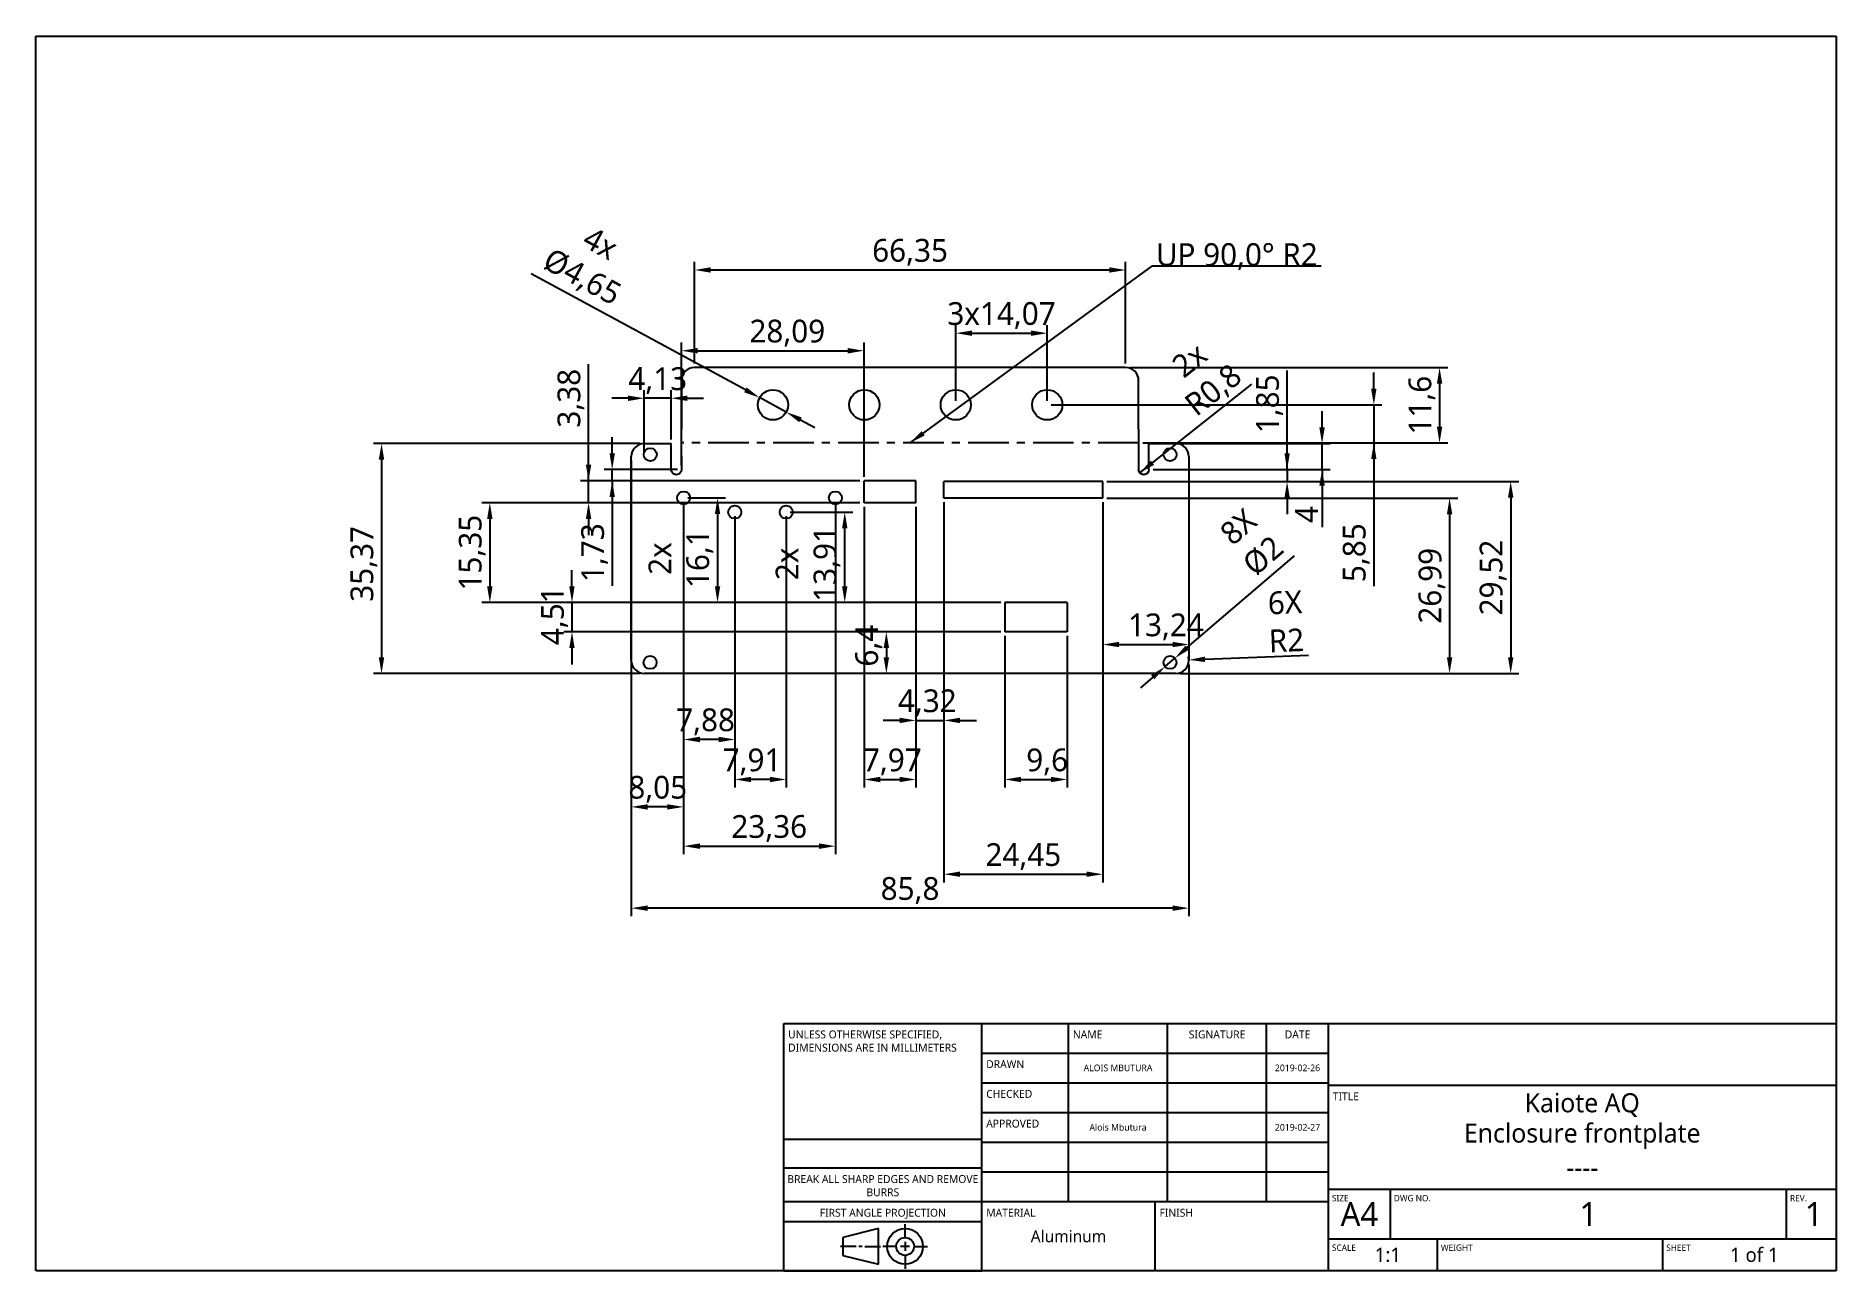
# Model space of a CAD drawing. Extents: x 20 to 297, y 10 to 200.
import ezdxf

# ---------------------------------------------------------------- set-up
doc = ezdxf.new("R2010")
doc.units = 0
doc.header["$LTSCALE"] = 12.7
doc.linetypes.add('CENTER', pattern=[0.787402, 0.492126, -0.098425, 0.098425, -0.098425])
doc.layers.get('DEFPOINTS').update_dxf_attribs({"linetype": 'CONTINUOUS'})
for name, color, linetype in [('ANNOTATION_LINES', 7, 'CONTINUOUS'), ('ANNOTATION_TEXT', 7, 'CONTINUOUS'), ('BORDER_FRAME', 7, 'CONTINUOUS'), ('SHEETMETAL_BEND_LINES_UP', 7, 'CENTER'), ('TITLE_BLOCK', 7, 'CONTINUOUS'), ('VISIBLE', 7, 'CONTINUOUS')]:
    doc.layers.add(name, color=color, linetype=linetype)
doc.styles.add('ONSHAPE-STANDARD', font='NotoSans-Regular.ttf')
doc.styles.add('ONSHAPE-STANDARD-DIMENSION', font='')
doc.styles.add('ONSHAPE-STANDARD-FIELDS', font='')
doc.styles.get('ONSHAPE-STANDARD-DIMENSION').set_extended_font_data('Noto Sans')
doc.styles.get('ONSHAPE-STANDARD-FIELDS').set_extended_font_data('Noto Sans')
doc.dimstyles.new('ONSHAPE-ISO-25$0', dxfattribs={"dimtxt": 3.5, "dimasz": 2.5, "dimexe": 1.25, "dimexo": 0.625, "dimtad": 1, "dimtxsty": 'ONSHAPE-STANDARD-DIMENSION', "dimcen": 2.5, "dimclrd": 7, "dimclre": 7, "dimclrt": 7, "dimadec": 1, "dimazin": 3, "dimtfac": 1, "dimtmove": 0, "dimatfit": 3})
doc.dimstyles.new('ONSHAPE-ISO-25$3', dxfattribs={"dimtxt": 3.5, "dimasz": 2.5, "dimexe": 1.25, "dimexo": 0.625, "dimtad": 1, "dimtxsty": 'ONSHAPE-STANDARD-DIMENSION', "dimcen": 0, "dimclrd": 7, "dimclre": 7, "dimclrt": 7, "dimadec": 1, "dimazin": 3, "dimtfac": 1, "dimtmove": 0, "dimatfit": 3})
doc.dimstyles.new('ONSHAPE-ISO-25$4', dxfattribs={"dimtxt": 3.5, "dimasz": 2.5, "dimexe": 1.25, "dimexo": 0.625, "dimtad": 1, "dimtxsty": 'ONSHAPE-STANDARD-DIMENSION', "dimcen": 0, "dimclrd": 7, "dimclre": 7, "dimclrt": 7, "dimadec": 1, "dimazin": 3, "dimtfac": 1, "dimtmove": 0, "dimatfit": 3})
doc.dimstyles.new('ONSHAPE-ISO-25$7', dxfattribs={"dimtxt": 3.5, "dimasz": 2.5, "dimexe": 1.25, "dimexo": 0.625, "dimtad": 1, "dimtxsty": 'ONSHAPE-STANDARD-DIMENSION', "dimcen": 2.5, "dimclrd": 7, "dimclre": 7, "dimclrt": 7, "dimadec": 1, "dimazin": 3, "dimtfac": 1, "dimtmove": 0, "dimatfit": 3})

# ---------------------------------------------------------------- blocks, each defined once
blk = doc.blocks.new('*D1')
at = {"layer": 'ANNOTATION_TEXT', "color": 7}
for p, q in [((169.09, 107.7), (169.09, 84.37)), ((178.68, 107.7), (178.68, 84.37)), ((171.59, 85.62), (176.18, 85.62))]:
    blk.add_line(p, q, dxfattribs=at)
for points in [[(171.59, 86.03), (171.59, 85.2), (169.09, 85.62)], [(176.18, 85.2), (176.18, 86.03), (178.68, 85.62)]]:
    blk.add_solid(points, dxfattribs=at)
at = {"layer": 'DEFPOINTS', "color": 0}
for p in [(169.09, 108.33), (178.68, 108.33), (178.68, 85.62)]:
    blk.add_point(p, dxfattribs=at)
at = {"layer": 'ANNOTATION_TEXT', "color": 7, "insert": (175.61, 88.32), "char_height": 3.5, "attachment_point": 5, "style": 'ONSHAPE-STANDARD-DIMENSION'}
blk.add_mtext('9,6', dxfattribs=at)
blk = doc.blocks.new('*D2')
at = {"layer": 'ANNOTATION_TEXT', "color": 7}
for p, q in [((159.71, 128.29), (159.71, 69.79)), ((184.17, 128.29), (184.17, 69.79)), ((162.21, 71.04), (181.67, 71.04))]:
    blk.add_line(p, q, dxfattribs=at)
for points in [[(162.21, 71.46), (162.21, 70.63), (159.71, 71.04)], [(181.67, 70.63), (181.67, 71.46), (184.17, 71.04)]]:
    blk.add_solid(points, dxfattribs=at)
at = {"layer": 'DEFPOINTS', "color": 0}
for p in [(159.71, 128.91), (184.17, 128.91), (184.17, 71.04)]:
    blk.add_point(p, dxfattribs=at)
at = {"layer": 'ANNOTATION_TEXT', "color": 7, "insert": (171.94, 73.75), "char_height": 3.5, "attachment_point": 5, "style": 'ONSHAPE-STANDARD-DIMENSION'}
blk.add_mtext('24,45', dxfattribs=at)
blk = doc.blocks.new('*D3')
at = {"layer": 'ANNOTATION_TEXT', "color": 7}
for p, q in [((147.42, 127.56), (147.42, 84.37)), ((155.39, 127.56), (155.39, 84.37)), ((149.92, 85.62), (152.89, 85.62))]:
    blk.add_line(p, q, dxfattribs=at)
for points in [[(149.92, 86.03), (149.92, 85.2), (147.42, 85.62)], [(152.89, 85.2), (152.89, 86.03), (155.39, 85.62)]]:
    blk.add_solid(points, dxfattribs=at)
at = {"layer": 'DEFPOINTS', "color": 0}
for p in [(147.42, 128.19), (155.39, 128.19), (155.39, 85.62)]:
    blk.add_point(p, dxfattribs=at)
at = {"layer": 'ANNOTATION_TEXT', "color": 7, "insert": (151.78, 88.32), "char_height": 3.5, "attachment_point": 5, "style": 'ONSHAPE-STANDARD-DIMENSION'}
blk.add_mtext('7,97', dxfattribs=at)
blk = doc.blocks.new('*D4')
at = {"layer": 'ANNOTATION_TEXT', "color": 7}
for p, q in [((111.61, 103.3), (111.61, 64.57)), ((197.41, 103.3), (197.41, 64.57)), ((194.91, 65.82), (114.11, 65.82))]:
    blk.add_line(p, q, dxfattribs=at)
for points in [[(114.11, 66.24), (114.11, 65.4), (111.61, 65.82)], [(194.91, 65.4), (194.91, 66.24), (197.41, 65.82)]]:
    blk.add_solid(points, dxfattribs=at)
at = {"layer": 'DEFPOINTS', "color": 0}
for p in [(111.61, 103.93), (197.41, 103.93), (111.61, 65.82)]:
    blk.add_point(p, dxfattribs=at)
at = {"layer": 'ANNOTATION_TEXT', "color": 7, "insert": (154.51, 68.53), "char_height": 3.5, "attachment_point": 5, "style": 'ONSHAPE-STANDARD-DIMENSION'}
blk.add_mtext('85,8', dxfattribs=at)
blk = doc.blocks.new('*D5')
at = {"layer": 'ANNOTATION_TEXT', "color": 7}
for p, q in [((197.17, 105.91), (213.69, 120.05)), ((193.75, 102.98), (195.27, 104.28)), ((191.85, 101.35), (189.95, 99.73))]:
    blk.add_line(p, q, dxfattribs=at)
for points in [[(196.9, 106.22), (197.44, 105.59), (195.27, 104.28)], [(192.12, 101.04), (191.58, 101.67), (193.75, 102.98)]]:
    blk.add_solid(points, dxfattribs=at)
at = {"layer": 'DEFPOINTS', "color": 0}
for p in [(193.75, 102.98), (195.27, 104.28)]:
    blk.add_point(p, dxfattribs=at)
at = {"layer": 'ANNOTATION_TEXT', "color": 7, "insert": (206.95, 122.23), "char_height": 3.5, "attachment_point": 5, "rotation": 40.5843, "style": 'ONSHAPE-STANDARD-DIMENSION'}
blk.add_mtext('8X\\P%%c2', dxfattribs=at)
blk = doc.blocks.new('*D6')
at = {"layer": 'ANNOTATION_TEXT', "color": 7}
blk.add_line((199.91, 104.11), (215.84, 104.75), dxfattribs=at)
blk.add_arc((195.41, 103.93), 2, 0, 17.3489, dxfattribs=at)
blk.add_solid([(199.89, 104.53), (199.92, 103.69), (197.41, 104.01)], dxfattribs=at)
at = {"layer": 'DEFPOINTS', "color": 0}
for p in [(195.41, 103.93), (197.41, 104.01)]:
    blk.add_point(p, dxfattribs=at)
at = {"layer": 'ANNOTATION_TEXT', "color": 7, "insert": (212.32, 109.94), "char_height": 3.5, "attachment_point": 5, "rotation": 2.3058, "style": 'ONSHAPE-STANDARD-DIMENSION'}
blk.add_mtext('6X\\PR2', dxfattribs=at)
blk = doc.blocks.new('*D7')
at = {"layer": 'ANNOTATION_TEXT', "color": 7}
for p, q in [((105.03, 131.57), (105.03, 149.5)), ((105.03, 134.07), (105.03, 136.57)), ((146.8, 131.57), (103.78, 131.57)), ((105.03, 128.19), (105.03, 131.57)), ((146.8, 128.19), (103.78, 128.19)), ((105.03, 125.69), (105.03, 123.19))]:
    blk.add_line(p, q, dxfattribs=at)
for points in [[(104.62, 134.07), (105.45, 134.07), (105.03, 131.57)], [(105.45, 125.69), (104.62, 125.69), (105.03, 128.19)]]:
    blk.add_solid(points, dxfattribs=at)
at = {"layer": 'DEFPOINTS', "color": 0}
for p in [(105.03, 131.57), (147.42, 131.57), (147.42, 128.19)]:
    blk.add_point(p, dxfattribs=at)
at = {"layer": 'ANNOTATION_TEXT', "color": 7, "insert": (102.32, 144.27), "char_height": 3.5, "attachment_point": 5, "rotation": 90, "style": 'ONSHAPE-STANDARD-DIMENSION'}
blk.add_mtext('3,38', dxfattribs=at)
blk = doc.blocks.new('*D8')
at = {"layer": 'ANNOTATION_TEXT', "color": 7}
for p, q in [((112.99, 137.3), (71.92, 137.3)), ((73.17, 134.8), (73.17, 104.43)), ((112.99, 101.93), (71.92, 101.93))]:
    blk.add_line(p, q, dxfattribs=at)
for points in [[(73.59, 134.8), (72.75, 134.8), (73.17, 137.3)], [(72.75, 104.43), (73.59, 104.43), (73.17, 101.93)]]:
    blk.add_solid(points, dxfattribs=at)
at = {"layer": 'DEFPOINTS', "color": 0}
for p in [(113.61, 137.3), (73.17, 101.93), (113.61, 101.93)]:
    blk.add_point(p, dxfattribs=at)
at = {"layer": 'ANNOTATION_TEXT', "color": 7, "insert": (70.46, 118.78), "char_height": 3.5, "attachment_point": 5, "rotation": 90, "style": 'ONSHAPE-STANDARD-DIMENSION'}
blk.add_mtext('35,37', dxfattribs=at)
blk = doc.blocks.new('*D9')
at = {"layer": 'ANNOTATION_TEXT', "color": 7}
for p, q in [((121.34, 149.63), (121.34, 165.25)), ((185.18, 164), (123.84, 164)), ((187.68, 149.63), (187.68, 165.25))]:
    blk.add_line(p, q, dxfattribs=at)
for points in [[(123.84, 164.42), (123.84, 163.59), (121.34, 164)], [(185.18, 163.59), (185.18, 164.42), (187.68, 164)]]:
    blk.add_solid(points, dxfattribs=at)
at = {"layer": 'DEFPOINTS', "color": 0}
for p in [(121.34, 164), (121.34, 149), (187.68, 149)]:
    blk.add_point(p, dxfattribs=at)
at = {"layer": 'ANNOTATION_TEXT', "color": 7, "insert": (154.51, 166.71), "char_height": 3.5, "attachment_point": 5, "style": 'ONSHAPE-STANDARD-DIMENSION'}
blk.add_mtext('66,35', dxfattribs=at)
blk = doc.blocks.new('*D10')
at = {"layer": 'ANNOTATION_TEXT', "color": 7}
for p, q in [((129.16, 145.55), (96.2, 163.41)), ((135.45, 142.14), (131.36, 144.36)), ((137.65, 140.95), (139.85, 139.76))]:
    blk.add_line(p, q, dxfattribs=at)
for points in [[(128.97, 145.18), (129.36, 145.92), (131.36, 144.36)], [(137.85, 141.32), (137.45, 140.59), (135.45, 142.14)]]:
    blk.add_solid(points, dxfattribs=at)
at = {"layer": 'DEFPOINTS', "color": 0}
for p in [(131.36, 144.36), (135.45, 142.14)]:
    blk.add_point(p, dxfattribs=at)
at = {"layer": 'ANNOTATION_TEXT', "color": 7, "insert": (105.34, 165.3), "char_height": 3.5, "attachment_point": 5, "rotation": 331.5415, "style": 'ONSHAPE-STANDARD-DIMENSION'}
blk.add_mtext('4x\\P%%c4,65', dxfattribs=at)
blk = doc.blocks.new('*D11')
at = {"layer": 'ANNOTATION_TEXT', "color": 7}
for p, q in [((188.31, 149), (237.24, 149)), ((235.99, 146.5), (235.99, 139.9)), ((190.31, 137.4), (237.24, 137.4))]:
    blk.add_line(p, q, dxfattribs=at)
for points in [[(236.41, 146.5), (235.58, 146.5), (235.99, 149)], [(235.58, 139.9), (236.41, 139.9), (235.99, 137.4)]]:
    blk.add_solid(points, dxfattribs=at)
at = {"layer": 'DEFPOINTS', "color": 0}
for p in [(187.68, 149), (189.68, 137.4), (235.99, 137.4)]:
    blk.add_point(p, dxfattribs=at)
at = {"layer": 'ANNOTATION_TEXT', "color": 7, "insert": (233.28, 143.2), "char_height": 3.5, "attachment_point": 5, "rotation": 90, "style": 'ONSHAPE-STANDARD-DIMENSION'}
blk.add_mtext('11,6', dxfattribs=at)
blk = doc.blocks.new('*D12')
at = {"layer": 'ANNOTATION_TEXT', "color": 7}
for p, q in [((102.48, 115.34), (102.48, 117.84)), ((168.46, 112.84), (101.23, 112.84)), ((102.48, 112.84), (102.48, 108.33)), ((168.46, 108.33), (101.23, 108.33)), ((102.48, 105.83), (102.48, 103.33))]:
    blk.add_line(p, q, dxfattribs=at)
for points in [[(102.06, 115.34), (102.89, 115.34), (102.48, 112.84)], [(102.89, 105.83), (102.06, 105.83), (102.48, 108.33)]]:
    blk.add_solid(points, dxfattribs=at)
at = {"layer": 'DEFPOINTS', "color": 0}
for p in [(169.09, 112.84), (102.48, 108.33), (169.09, 108.33)]:
    blk.add_point(p, dxfattribs=at)
at = {"layer": 'ANNOTATION_TEXT', "color": 7, "insert": (99.79, 110.81), "char_height": 3.5, "attachment_point": 5, "rotation": 90, "style": 'ONSHAPE-STANDARD-DIMENSION'}
blk.add_mtext('4,51', dxfattribs=at)
blk = doc.blocks.new('*D13')
at = {"layer": 'ANNOTATION_TEXT', "color": 7}
for p, q in [((217.91, 139.8), (217.91, 142.3)), ((191.9, 137.3), (219.16, 137.3)), ((217.91, 133.3), (217.91, 137.3)), ((191.9, 133.3), (219.16, 133.3)), ((217.91, 133.3), (217.91, 124.46)), ((217.91, 130.8), (217.91, 128.3))]:
    blk.add_line(p, q, dxfattribs=at)
for points in [[(217.49, 139.8), (218.33, 139.8), (217.91, 137.3)], [(218.33, 130.8), (217.49, 130.8), (217.91, 133.3)]]:
    blk.add_solid(points, dxfattribs=at)
at = {"layer": 'DEFPOINTS', "color": 0}
for p in [(191.28, 137.3), (217.91, 137.3), (191.28, 133.3)]:
    blk.add_point(p, dxfattribs=at)
at = {"layer": 'ANNOTATION_TEXT', "color": 7, "insert": (215.53, 126.38), "char_height": 3.5, "attachment_point": 5, "rotation": 90, "style": 'ONSHAPE-STANDARD-DIMENSION'}
blk.add_mtext('4', dxfattribs=at)
blk = doc.blocks.new('*D14')
at = {"layer": 'ANNOTATION_TEXT', "color": 7}
blk.add_line((189.86, 132.8), (207.11, 146.44), dxfattribs=at)
blk.add_solid([(191.56, 134.68), (192.08, 134.03), (189.86, 132.8)], dxfattribs=at)
at = {"layer": 'DEFPOINTS', "color": 0}
for p in [(190.48, 133.3), (189.86, 132.8)]:
    blk.add_point(p, dxfattribs=at)
at = {"layer": 'ANNOTATION_TEXT', "color": 7, "insert": (199.51, 147.63), "char_height": 3.5, "attachment_point": 5, "rotation": 38.3271, "style": 'ONSHAPE-STANDARD-DIMENSION'}
blk.add_mtext('2x\\PR0,8', dxfattribs=at)
blk = doc.blocks.new('*D15')
at = {"layer": 'ANNOTATION_TEXT', "color": 7}
for p, q in [((111.11, 144.27), (108.61, 144.27)), ((113.61, 135.92), (113.61, 145.52)), ((117.74, 144.27), (113.61, 144.27)), ((117.74, 137.92), (117.74, 145.52)), ((120.24, 144.27), (122.74, 144.27))]:
    blk.add_line(p, q, dxfattribs=at)
for points in [[(111.11, 143.85), (111.11, 144.68), (113.61, 144.27)], [(120.24, 144.68), (120.24, 143.85), (117.74, 144.27)]]:
    blk.add_solid(points, dxfattribs=at)
at = {"layer": 'DEFPOINTS', "color": 0}
for p in [(113.61, 144.27), (117.74, 137.3), (113.61, 135.3)]:
    blk.add_point(p, dxfattribs=at)
at = {"layer": 'ANNOTATION_TEXT', "color": 7, "insert": (115.68, 146.97), "char_height": 3.5, "attachment_point": 5, "style": 'ONSHAPE-STANDARD-DIMENSION'}
blk.add_mtext('4,13', dxfattribs=at)
blk = doc.blocks.new('*D16')
at = {"layer": 'ANNOTATION_TEXT', "color": 7}
for p, q in [((225.88, 145.75), (225.88, 148.25)), ((176.24, 143.25), (227.13, 143.25)), ((225.88, 143.25), (225.88, 137.4)), ((190.31, 137.4), (227.13, 137.4)), ((225.88, 137.4), (225.88, 115.34)), ((225.88, 134.9), (225.88, 132.4))]:
    blk.add_line(p, q, dxfattribs=at)
for points in [[(225.46, 145.75), (226.29, 145.75), (225.88, 143.25)], [(226.29, 134.9), (225.46, 134.9), (225.88, 137.4)]]:
    blk.add_solid(points, dxfattribs=at)
at = {"layer": 'DEFPOINTS', "color": 0}
for p in [(175.61, 143.25), (189.68, 137.4), (225.88, 137.4)]:
    blk.add_point(p, dxfattribs=at)
at = {"layer": 'ANNOTATION_TEXT', "color": 7, "insert": (223.17, 120.51), "char_height": 3.5, "attachment_point": 5, "rotation": 90, "style": 'ONSHAPE-STANDARD-DIMENSION'}
blk.add_mtext('5,85', dxfattribs=at)
blk = doc.blocks.new('*D17')
at = {"layer": 'ANNOTATION_TEXT', "color": 7}
for p, q in [((168.46, 108.33), (149.61, 108.33)), ((150.86, 105.83), (150.86, 104.43)), ((194.79, 101.93), (149.61, 101.93))]:
    blk.add_line(p, q, dxfattribs=at)
for points in [[(151.28, 105.83), (150.44, 105.83), (150.86, 108.33)], [(150.44, 104.43), (151.28, 104.43), (150.86, 101.93)]]:
    blk.add_solid(points, dxfattribs=at)
at = {"layer": 'DEFPOINTS', "color": 0}
for p in [(169.09, 108.33), (150.86, 101.93), (195.41, 101.93)]:
    blk.add_point(p, dxfattribs=at)
at = {"layer": 'ANNOTATION_TEXT', "color": 7, "insert": (148.15, 106.21), "char_height": 3.5, "attachment_point": 5, "rotation": 90, "style": 'ONSHAPE-STANDARD-DIMENSION'}
blk.add_mtext('6,4', dxfattribs=at)
blk = doc.blocks.new('*D18')
at = {"layer": 'ANNOTATION_TEXT', "color": 7}
for p, q in [((146.8, 128.19), (88.59, 128.19)), ((89.84, 125.69), (89.84, 115.34)), ((168.46, 112.84), (88.59, 112.84))]:
    blk.add_line(p, q, dxfattribs=at)
for points in [[(90.26, 125.69), (89.42, 125.69), (89.84, 128.19)], [(89.42, 115.34), (90.26, 115.34), (89.84, 112.84)]]:
    blk.add_solid(points, dxfattribs=at)
at = {"layer": 'DEFPOINTS', "color": 0}
for p in [(147.42, 128.19), (89.84, 112.84), (169.09, 112.84)]:
    blk.add_point(p, dxfattribs=at)
at = {"layer": 'ANNOTATION_TEXT', "color": 7, "insert": (87.13, 120.51), "char_height": 3.5, "attachment_point": 5, "rotation": 90, "style": 'ONSHAPE-STANDARD-DIMENSION'}
blk.add_mtext('15,35', dxfattribs=at)
blk = doc.blocks.new('*D19')
at = {"layer": 'ANNOTATION_TEXT', "color": 7}
for p, q in [((184.79, 128.91), (238.78, 128.91)), ((237.53, 126.41), (237.53, 104.43)), ((196.04, 101.93), (238.78, 101.93))]:
    blk.add_line(p, q, dxfattribs=at)
for points in [[(237.95, 126.41), (237.12, 126.41), (237.53, 128.91)], [(237.12, 104.43), (237.95, 104.43), (237.53, 101.93)]]:
    blk.add_solid(points, dxfattribs=at)
at = {"layer": 'DEFPOINTS', "color": 0}
for p in [(184.17, 128.91), (195.41, 101.93), (237.53, 101.93)]:
    blk.add_point(p, dxfattribs=at)
at = {"layer": 'ANNOTATION_TEXT', "color": 7, "insert": (234.83, 115.42), "char_height": 3.5, "attachment_point": 5, "rotation": 90, "style": 'ONSHAPE-STANDARD-DIMENSION'}
blk.add_mtext('26,99', dxfattribs=at)
blk = doc.blocks.new('*D20')
at = {"layer": 'ANNOTATION_TEXT', "color": 7}
for p, q in [((184.79, 131.45), (248.19, 131.45)), ((246.94, 128.95), (246.94, 104.43)), ((196.04, 101.93), (248.19, 101.93))]:
    blk.add_line(p, q, dxfattribs=at)
for points in [[(247.36, 128.95), (246.52, 128.95), (246.94, 131.45)], [(246.52, 104.43), (247.36, 104.43), (246.94, 101.93)]]:
    blk.add_solid(points, dxfattribs=at)
at = {"layer": 'DEFPOINTS', "color": 0}
for p in [(184.17, 131.45), (195.41, 101.93), (246.94, 101.93)]:
    blk.add_point(p, dxfattribs=at)
at = {"layer": 'ANNOTATION_TEXT', "color": 7, "insert": (244.23, 116.69), "char_height": 3.5, "attachment_point": 5, "rotation": 90, "style": 'ONSHAPE-STANDARD-DIMENSION'}
blk.add_mtext('29,52', dxfattribs=at)
blk = doc.blocks.new('*D21')
at = {"layer": 'ANNOTATION_TEXT', "color": 7}
for p, q in [((212.53, 133.3), (212.53, 148.52)), ((212.53, 135.8), (212.53, 138.3)), ((191.9, 133.3), (213.78, 133.3)), ((212.53, 133.3), (212.53, 131.45)), ((184.79, 131.45), (213.78, 131.45)), ((212.53, 128.95), (212.53, 126.45))]:
    blk.add_line(p, q, dxfattribs=at)
for points in [[(212.12, 135.8), (212.95, 135.8), (212.53, 133.3)], [(212.95, 128.95), (212.12, 128.95), (212.53, 131.45)]]:
    blk.add_solid(points, dxfattribs=at)
at = {"layer": 'DEFPOINTS', "color": 0}
for p in [(191.28, 133.3), (184.17, 131.45), (212.53, 131.45)]:
    blk.add_point(p, dxfattribs=at)
at = {"layer": 'ANNOTATION_TEXT', "color": 7, "insert": (209.83, 143.41), "char_height": 3.5, "attachment_point": 5, "rotation": 90, "style": 'ONSHAPE-STANDARD-DIMENSION'}
blk.add_mtext('1,85', dxfattribs=at)
blk = doc.blocks.new('*D22')
at = {"layer": 'ANNOTATION_TEXT', "color": 7}
for p, q in [((119.34, 133.92), (119.34, 152.83)), ((147.42, 132.19), (147.42, 152.83)), ((121.84, 151.58), (144.92, 151.58))]:
    blk.add_line(p, q, dxfattribs=at)
for points in [[(121.84, 152), (121.84, 151.16), (119.34, 151.58)], [(144.92, 151.16), (144.92, 152), (147.42, 151.58)]]:
    blk.add_solid(points, dxfattribs=at)
at = {"layer": 'DEFPOINTS', "color": 0}
for p in [(147.42, 151.58), (119.34, 133.3), (147.42, 131.57)]:
    blk.add_point(p, dxfattribs=at)
at = {"layer": 'ANNOTATION_TEXT', "color": 7, "insert": (135.62, 154.29), "char_height": 3.5, "attachment_point": 5, "style": 'ONSHAPE-STANDARD-DIMENSION'}
blk.add_mtext('28,09', dxfattribs=at)
blk = doc.blocks.new('*D23')
at = {"layer": 'ANNOTATION_TEXT', "color": 7}
for p, q in [((108.67, 135.8), (108.67, 138.3)), ((118.71, 133.3), (107.42, 133.3)), ((108.67, 131.57), (108.67, 133.3)), ((146.8, 131.57), (107.42, 131.57)), ((108.67, 131.57), (108.67, 115.4)), ((108.67, 129.07), (108.67, 126.57))]:
    blk.add_line(p, q, dxfattribs=at)
for points in [[(108.26, 135.8), (109.09, 135.8), (108.67, 133.3)], [(109.09, 129.07), (108.26, 129.07), (108.67, 131.57)]]:
    blk.add_solid(points, dxfattribs=at)
at = {"layer": 'DEFPOINTS', "color": 0}
for p in [(108.67, 133.3), (119.34, 133.3), (147.42, 131.57)]:
    blk.add_point(p, dxfattribs=at)
at = {"layer": 'ANNOTATION_TEXT', "color": 7, "insert": (105.97, 120.51), "char_height": 3.5, "attachment_point": 5, "rotation": 90, "style": 'ONSHAPE-STANDARD-DIMENSION'}
blk.add_mtext('1,73', dxfattribs=at)
blk = doc.blocks.new('*D24')
at = {"layer": 'ANNOTATION_TEXT', "color": 7}
for p, q in [((161.54, 143.88), (161.54, 155.53)), ((175.61, 143.88), (175.61, 155.53)), ((164.04, 154.28), (173.11, 154.28))]:
    blk.add_line(p, q, dxfattribs=at)
for points in [[(164.04, 154.69), (164.04, 153.86), (161.54, 154.28)], [(173.11, 153.86), (173.11, 154.69), (175.61, 154.28)]]:
    blk.add_solid(points, dxfattribs=at)
at = {"layer": 'DEFPOINTS', "color": 0}
for p in [(175.61, 154.28), (161.54, 143.25), (175.61, 143.25)]:
    blk.add_point(p, dxfattribs=at)
at = {"layer": 'ANNOTATION_TEXT', "color": 7, "insert": (168.58, 156.99), "char_height": 3.5, "attachment_point": 5, "style": 'ONSHAPE-STANDARD-DIMENSION'}
blk.add_mtext('3x14,07', dxfattribs=at)
blk = doc.blocks.new('*D25')
at = {"layer": 'ANNOTATION_TEXT', "color": 7}
for p, q in [((197.41, 134.67), (197.41, 105.13)), ((184.17, 128.29), (184.17, 105.13)), ((186.67, 106.38), (194.91, 106.38))]:
    blk.add_line(p, q, dxfattribs=at)
for points in [[(186.67, 106.8), (186.67, 105.97), (184.17, 106.38)], [(194.91, 105.97), (194.91, 106.8), (197.41, 106.38)]]:
    blk.add_solid(points, dxfattribs=at)
at = {"layer": 'DEFPOINTS', "color": 0}
for p in [(197.41, 135.3), (184.17, 128.91), (197.41, 106.38)]:
    blk.add_point(p, dxfattribs=at)
at = {"layer": 'ANNOTATION_TEXT', "color": 7, "insert": (193.88, 109.09), "char_height": 3.5, "attachment_point": 5, "style": 'ONSHAPE-STANDARD-DIMENSION'}
blk.add_mtext('13,24', dxfattribs=at)
blk = doc.blocks.new('*D26')
at = {"layer": 'ANNOTATION_TEXT', "color": 7}
for p, q in [((136.07, 126.75), (145.71, 126.75)), ((144.46, 115.34), (144.46, 124.25)), ((168.46, 112.84), (143.21, 112.84))]:
    blk.add_line(p, q, dxfattribs=at)
for points in [[(144.87, 124.25), (144.04, 124.25), (144.46, 126.75)], [(144.04, 115.34), (144.87, 115.34), (144.46, 112.84)]]:
    blk.add_solid(points, dxfattribs=at)
at = {"layer": 'DEFPOINTS', "color": 0}
for p in [(135.45, 126.75), (144.46, 126.75), (169.09, 112.84)]:
    blk.add_point(p, dxfattribs=at)
at = {"layer": 'ANNOTATION_TEXT', "color": 7, "insert": (138.81, 118.78), "char_height": 3.5, "attachment_point": 5, "rotation": 90, "style": 'ONSHAPE-STANDARD-DIMENSION'}
blk.add_mtext('2x\\P13,91', dxfattribs=at)
blk = doc.blocks.new('*D27')
at = {"layer": 'ANNOTATION_TEXT', "color": 7}
for p, q in [((120.29, 128.94), (126.13, 128.94)), ((124.88, 126.44), (124.88, 115.34)), ((168.46, 112.84), (123.63, 112.84))]:
    blk.add_line(p, q, dxfattribs=at)
for points in [[(125.3, 126.44), (124.47, 126.44), (124.88, 128.94)], [(124.47, 115.34), (125.3, 115.34), (124.88, 112.84)]]:
    blk.add_solid(points, dxfattribs=at)
at = {"layer": 'DEFPOINTS', "color": 0}
for p in [(119.66, 128.94), (124.88, 112.84), (169.09, 112.84)]:
    blk.add_point(p, dxfattribs=at)
at = {"layer": 'ANNOTATION_TEXT', "color": 7, "insert": (119.24, 119.6), "char_height": 3.5, "attachment_point": 5, "rotation": 90, "style": 'ONSHAPE-STANDARD-DIMENSION'}
blk.add_mtext('2x\\P16,1', dxfattribs=at)
blk = doc.blocks.new('*D28')
at = {"layer": 'ANNOTATION_TEXT', "color": 7}
for p, q in [((127.54, 126.12), (127.54, 84.37)), ((135.45, 126.12), (135.45, 84.37)), ((132.95, 85.62), (130.04, 85.62))]:
    blk.add_line(p, q, dxfattribs=at)
for points in [[(130.04, 86.03), (130.04, 85.2), (127.54, 85.62)], [(132.95, 85.2), (132.95, 86.03), (135.45, 85.62)]]:
    blk.add_solid(points, dxfattribs=at)
at = {"layer": 'DEFPOINTS', "color": 0}
for p in [(127.54, 126.75), (135.45, 126.75), (127.54, 85.62)]:
    blk.add_point(p, dxfattribs=at)
at = {"layer": 'ANNOTATION_TEXT', "color": 7, "insert": (130.19, 88.32), "char_height": 3.5, "attachment_point": 5, "style": 'ONSHAPE-STANDARD-DIMENSION'}
blk.add_mtext('7,91', dxfattribs=at)
blk = doc.blocks.new('*D29')
at = {"layer": 'ANNOTATION_TEXT', "color": 7}
for p, q in [((119.66, 128.31), (119.66, 74.11)), ((143.02, 128.31), (143.02, 74.11)), ((122.16, 75.36), (140.52, 75.36))]:
    blk.add_line(p, q, dxfattribs=at)
for points in [[(122.16, 75.78), (122.16, 74.94), (119.66, 75.36)], [(140.52, 74.94), (140.52, 75.78), (143.02, 75.36)]]:
    blk.add_solid(points, dxfattribs=at)
at = {"layer": 'DEFPOINTS', "color": 0}
for p in [(119.66, 128.94), (143.02, 128.94), (143.02, 75.36)]:
    blk.add_point(p, dxfattribs=at)
at = {"layer": 'ANNOTATION_TEXT', "color": 7, "insert": (132.84, 78.07), "char_height": 3.5, "attachment_point": 5, "style": 'ONSHAPE-STANDARD-DIMENSION'}
blk.add_mtext('23,36', dxfattribs=at)
blk = doc.blocks.new('*D30')
at = {"layer": 'ANNOTATION_TEXT', "color": 7}
for p, q in [((119.66, 128.31), (119.66, 90.52)), ((127.54, 126.12), (127.54, 90.52)), ((125.04, 91.77), (122.16, 91.77))]:
    blk.add_line(p, q, dxfattribs=at)
for points in [[(122.16, 92.19), (122.16, 91.35), (119.66, 91.77)], [(125.04, 91.35), (125.04, 92.19), (127.54, 91.77)]]:
    blk.add_solid(points, dxfattribs=at)
at = {"layer": 'DEFPOINTS', "color": 0}
for p in [(119.66, 128.94), (127.54, 126.75), (119.66, 91.77)]:
    blk.add_point(p, dxfattribs=at)
at = {"layer": 'ANNOTATION_TEXT', "color": 7, "insert": (123.04, 94.48), "char_height": 3.5, "attachment_point": 5, "style": 'ONSHAPE-STANDARD-DIMENSION'}
blk.add_mtext('7,88', dxfattribs=at)
blk = doc.blocks.new('*D31')
at = {"layer": 'ANNOTATION_TEXT', "color": 7}
for p, q in [((155.39, 127.56), (155.39, 93.46)), ((159.71, 128.29), (159.71, 93.46)), ((152.89, 94.71), (150.39, 94.71)), ((155.39, 94.71), (159.71, 94.71)), ((162.21, 94.71), (164.71, 94.71))]:
    blk.add_line(p, q, dxfattribs=at)
for points in [[(152.89, 94.29), (152.89, 95.12), (155.39, 94.71)], [(162.21, 95.12), (162.21, 94.29), (159.71, 94.71)]]:
    blk.add_solid(points, dxfattribs=at)
at = {"layer": 'DEFPOINTS', "color": 0}
for p in [(155.39, 128.19), (159.71, 128.91), (159.71, 94.71)]:
    blk.add_point(p, dxfattribs=at)
at = {"layer": 'ANNOTATION_TEXT', "color": 7, "insert": (157.16, 97.41), "char_height": 3.5, "attachment_point": 5, "style": 'ONSHAPE-STANDARD-DIMENSION'}
blk.add_mtext('4,32', dxfattribs=at)
blk = doc.blocks.new('*D32')
at = {"layer": 'ANNOTATION_TEXT', "color": 7}
for p, q in [((111.61, 134.67), (111.61, 80.15)), ((119.66, 128.31), (119.66, 80.15)), ((117.16, 81.4), (114.11, 81.4))]:
    blk.add_line(p, q, dxfattribs=at)
for points in [[(114.11, 81.81), (114.11, 80.98), (111.61, 81.4)], [(117.16, 80.98), (117.16, 81.81), (119.66, 81.4)]]:
    blk.add_solid(points, dxfattribs=at)
at = {"layer": 'DEFPOINTS', "color": 0}
for p in [(111.61, 135.3), (119.66, 128.94), (111.61, 81.4)]:
    blk.add_point(p, dxfattribs=at)
at = {"layer": 'ANNOTATION_TEXT', "color": 7, "insert": (115.68, 84.11), "char_height": 3.5, "attachment_point": 5, "style": 'ONSHAPE-STANDARD-DIMENSION'}
blk.add_mtext('8,05', dxfattribs=at)

msp = doc.modelspace()

# ---------------------------------------------------------------- linework, layer by layer
at = {"layer": 'BORDER_FRAME'}
for p, q in [((20, 10), (20, 200)), ((20, 200), (297, 200)), ((297, 200), (297, 10)), ((297, 10), (20, 10))]:
    msp.add_line(p, q, dxfattribs=at)
at = {"layer": 'SHEETMETAL_BEND_LINES_UP', "color": 7, "linetype": 'CONTINUOUS'}
msp.add_line((191.8, 164.627), (217.773, 164.627), dxfattribs=at)
at = {"layer": 'SHEETMETAL_BEND_LINES_UP'}
msp.add_line((189.684, 137.4), (119.337, 137.4), dxfattribs=at)
at = {"layer": 'TITLE_BLOCK'}
for p, q in [((135.075, 10), (135.075, 48.1)), ((135.075, 48.1), (165.555, 48.1)), ((165.555, 10), (165.555, 48.1)), ((165.555, 48.1), (218.895, 48.1)), ((178.89, 20.668), (178.89, 48.1)), ((194.13, 20.668), (194.13, 48.1)), ((209.37, 20.668), (209.37, 48.1)), ((218.895, 10), (218.895, 48.1)), ((218.895, 48.1), (297, 48.1)), ((165.555, 43.528), (218.895, 43.528)), ((165.555, 38.956), (218.895, 38.956)), ((218.895, 38.575), (297, 38.575)), ((165.555, 34.384), (218.895, 34.384)), ((135.075, 30.269), (165.555, 30.269)), ((165.555, 29.812), (218.895, 29.812)), ((135.075, 25.85), (165.555, 25.85)), ((165.555, 25.24), (218.895, 25.24)), ((218.895, 22.573), (297, 22.573)), ((228.42, 14.953), (228.42, 22.573)), ((289.38, 14.953), (289.38, 22.573)), ((135.075, 20.668), (165.555, 20.668)), ((165.555, 20.668), (218.895, 20.668)), ((192.225, 10), (192.225, 20.668)), ((135.075, 17.62), (165.555, 17.62)), ((153.744, 15.151), (153.744, 17.209)), ((149.629, 16.523), (144.143, 15.151)), ((144.143, 15.151), (144.143, 12.408)), ((149.629, 11.036), (149.629, 16.523)), ((153.744, 14.465), (153.744, 13.094)), ((218.895, 14.953), (297, 14.953)), ((235.659, 10), (235.659, 14.953)), ((270.33, 10), (270.33, 14.953)), ((146.2, 13.78), (143.8, 13.78)), ((144.143, 12.408), (149.629, 11.036)), ((147.16, 13.78), (146.612, 13.78)), ((147.572, 13.78), (149.972, 13.78)), ((152.372, 13.78), (150.315, 13.78)), ((154.43, 13.78), (153.058, 13.78)), ((153.744, 12.408), (153.744, 10.351)), ((155.116, 13.78), (157.173, 13.78)), ((135.075, 10), (165.555, 10))]:
    msp.add_line(p, q, dxfattribs=at)
for radius in [2.743, 1.372]:
    msp.add_circle((153.744, 13.78), radius, dxfattribs=at)
at = {"layer": 'VISIBLE'}
for p, q in [((119.337, 147.001), (119.337, 139.501)), ((187.684, 149.001), (121.337, 149.001)), ((189.684, 139.501), (189.684, 147.001)), ((119.337, 135.299), (119.337, 139.501)), ((189.684, 139.501), (189.684, 135.299)), ((113.61, 137.299), (117.743, 137.299)), ((117.743, 133.299), (117.743, 137.299)), ((191.278, 133.299), (191.278, 137.299)), ((191.278, 137.299), (195.41, 137.299)), ((111.61, 103.929), (111.61, 135.299)), ((119.337, 135.299), (119.337, 133.299)), ((189.684, 135.299), (189.684, 133.299)), ((197.41, 135.299), (197.41, 103.929)), ((155.395, 131.568), (147.425, 131.568)), ((147.425, 128.188), (147.425, 131.568)), ((155.395, 128.188), (155.395, 131.568)), ((159.713, 128.914), (159.713, 131.448)), ((184.167, 131.448), (159.713, 131.448)), ((184.167, 128.914), (184.167, 131.448)), ((155.395, 128.188), (147.425, 128.188)), ((184.167, 128.914), (159.713, 128.914)), ((169.087, 112.841), (169.087, 108.327)), ((178.685, 112.841), (169.087, 112.841)), ((178.685, 112.841), (178.685, 108.327)), ((178.685, 108.327), (169.087, 108.327)), ((195.41, 101.929), (113.61, 101.929))]:
    msp.add_line(p, q, dxfattribs=at)
for centre, radius in [((133.406, 143.251), 2.325), ((147.475, 143.251), 2.325), ((161.545, 143.251), 2.325), ((175.614, 143.251), 2.325), ((114.523, 135.599), 1), ((194.523, 135.599), 1), ((119.661, 128.939), 1), ((127.539, 126.747), 1), ((135.446, 126.747), 1), ((143.017, 128.939), 1), ((114.51, 103.629), 1), ((194.51, 103.629), 1)]:
    msp.add_circle(centre, radius, dxfattribs=at)
for centre, start, end in [((121.337, 147.001), 90, 180), ((187.684, 147.001), 0, 90), ((113.61, 135.299), 90, 180), ((195.41, 135.299), 0, 90), ((113.61, 103.929), 180, 270), ((195.41, 103.929), 270, 0)]:
    msp.add_arc(centre, 2, start, end, dxfattribs=at)
at = {"layer": 'VISIBLE', "extrusion": (0, 0, -1)}
for centre in [(-118.54, 133.299), (-190.481, 133.299)]:
    msp.add_arc(centre, 0.797, 180, 0, dxfattribs=at)

# ---------------------------------------------------------------- texts
at = {"layer": 'ANNOTATION_TEXT', "color": 7, "insert": (204.787, 168.127), "char_height": 3.5, "attachment_point": 2, "style": 'ONSHAPE-STANDARD-DIMENSION'}
msp.add_mtext('{\\fNoto Sans;UP 90,0° R2}', dxfattribs=at)
at = {"layer": 'TITLE_BLOCK'}
for s, insert, char_height, width, attachment_point, style in [('UNLESS OTHERWISE SPECIFIED, DIMENSIONS ARE IN MILLIMETERS', (135.746, 47.003), 1.2192, 30.48, 1, 'ONSHAPE-STANDARD'), ('NAME', (179.561, 47.003), 1.2192, 15.24, 1, 'ONSHAPE-STANDARD'), ('SIGNATURE', (201.75, 47.003), 1.2192, 15.24, 2, 'ONSHAPE-STANDARD'), ('DATE', (214.132, 47.003), 1.2192, 9.525, 2, 'ONSHAPE-STANDARD'), ('DRAWN', (166.226, 42.431), 1.2192, 13.335, 1, 'ONSHAPE-STANDARD'), ('ALOIS MBUTURA', (186.51, 41.242), 1.02413, 15.24, 5, 'ONSHAPE-STANDARD-FIELDS'), ('2019-02-26', (214.132, 41.242), 1.0241, 9.525, 5, 'ONSHAPE-STANDARD-FIELDS'), ('CHECKED', (166.226, 37.859), 1.2192, 13.335, 1, 'ONSHAPE-STANDARD'), ('TITLE', (219.566, 37.478), 1.2192, 9.525, 1, 'ONSHAPE-STANDARD'), ('Kaiote AQ}', (257.947, 35.527), 2.9261, 70.485, 5, 'ONSHAPE-STANDARD-FIELDS'), ('APPROVED', (166.226, 33.287), 1.2192, 13.335, 1, 'ONSHAPE-STANDARD'), ('Alois Mbutura}', (186.51, 32.098), 1.02413, 15.24, 5, 'ONSHAPE-STANDARD-FIELDS'), ('2019-02-27}', (214.132, 32.098), 1.02413, 9.525, 5, 'ONSHAPE-STANDARD-FIELDS'), ('Enclosure frontplate}', (257.947, 30.726), 2.92608, 70.485, 5, 'ONSHAPE-STANDARD-FIELDS'), ('----', (257.947, 25.926), 2.9261, 70.485, 5, 'ONSHAPE-STANDARD-FIELDS'), ('BREAK ALL SHARP EDGES AND REMOVE BURRS', (150.315, 24.752), 1.2192, 30.48, 2, 'ONSHAPE-STANDARD'), ('FIRST ANGLE PROJECTION', (150.315, 19.571), 1.2192, 30.48, 2, 'ONSHAPE-STANDARD'), ('MATERIAL', (166.226, 19.571), 1.2192, 26.67, 1, 'ONSHAPE-STANDARD'), ('FINISH', (192.896, 19.571), 1.2192, 26.67, 1, 'ONSHAPE-STANDARD'), ('SIZE', (219.431, 21.695), 0.9754, 9.525, 1, 'ONSHAPE-STANDARD'), ('A4', (223.657, 18.763), 3.6576, 9.525, 5, 'ONSHAPE-STANDARD-FIELDS'), ('DWG NO.', (228.956, 21.695), 0.9754, 60.96, 1, 'ONSHAPE-STANDARD'), ('1}', (258.9, 18.763), 3.6576, 60.96, 5, 'ONSHAPE-STANDARD-FIELDS'), ('REV.', (289.916, 21.695), 0.9754, 7.62, 1, 'ONSHAPE-STANDARD'), ('1}', (293.571, 18.763), 3.6576, 6.858, 5, 'ONSHAPE-STANDARD-FIELDS'), ('Aluminum }', (178.89, 15.334), 1.8288, 26.67, 5, 'ONSHAPE-STANDARD-FIELDS'), ('SCALE', (219.431, 14.075), 0.9754, 16.764, 1, 'ONSHAPE-STANDARD'), ('WEIGHT', (236.195, 14.075), 0.9754, 34.671, 1, 'ONSHAPE-STANDARD'), ('SHEET', (270.866, 14.075), 0.9754, 26.67, 1, 'ONSHAPE-STANDARD'), ('1:1', (228.039, 12.476), 2.1946, 15.24, 5, 'ONSHAPE-STANDARD-FIELDS'), ('1 of 1', (284.427, 12.476), 2.1946, 25.146, 5, 'ONSHAPE-STANDARD-FIELDS')]:
    msp.add_mtext(s, dxfattribs=dict(at, insert=insert, char_height=char_height, width=width, attachment_point=attachment_point, style=style))

# ---------------------------------------------------------------- dimensions: what is measured, and where the dimension line sits
at = {"layer": 'ANNOTATION_TEXT'}
for p1, p2, text, override, picture, middle in [((135.45, 142.143), (131.362, 144.359), '4x\\P<>', {"dimlfac": 1, "dimpost": '%%c<>'}, '*D10', (102.478, 160.015)), ((193.751, 102.978), (195.27, 104.279), '8X\\P<>', {"dimexe": 0.261799, "dimlfac": 1, "dimpost": '%%c<>'}, '*D5', (210.875, 117.647))]:
    dim = msp.add_diameter_dim_2p(p1=p1, p2=p2, text=text, dimstyle='ONSHAPE-ISO-25$3', override=override, dxfattribs=at)
    dim.commit()
    dim.dimension.update_dxf_attribs({"geometry": picture, "text_midpoint": middle, "dimtype": 163})
for base, p1, p2, angle, picture, middle, dimtype in [((121.337, 164.002), (187.684, 149.001), (121.337, 149.001), 180, '*D9', (154.51, 164.002), 161), ((105.033, 131.568), (147.425, 128.188), (147.425, 131.568), 90, '*D7', (105.033, 144.267), 161), ((225.876, 137.4), (175.614, 143.251), (189.684, 137.4), 90, '*D16', (225.876, 120.515), 160), ((212.535, 131.448), (191.278, 133.299), (184.167, 131.448), 90, '*D21', (212.535, 143.411), 160), ((235.992, 137.4), (187.684, 149.001), (189.684, 137.4), 90, '*D11', (235.992, 143.2), 160), ((217.909, 137.299), (191.278, 133.299), (191.278, 137.299), 90, '*D13', (217.909, 126.378), 161), ((73.171, 101.929), (113.61, 137.299), (113.61, 101.929), 90, '*D8', (73.171, 118.776), 160), ((108.674, 133.299), (147.425, 131.568), (119.337, 133.299), 90, '*D23', (108.674, 120.515), 160), ((246.94, 101.929), (184.167, 131.448), (195.41, 101.929), 90, '*D20', (246.94, 116.688), 160), ((89.84, 112.841), (147.425, 128.188), (169.087, 112.841), 90, '*D18', (89.84, 120.515), 160), ((237.5334, 101.9288), (184.1672, 128.9143), (195.4102, 101.9288), 90, '*D19', (237.5334, 115.4216), 160), ((102.478, 108.327), (169.087, 112.841), (169.087, 108.327), 270, '*D12', (102.478, 110.812), 161), ((150.86, 101.929), (169.087, 108.327), (195.41, 101.929), 90, '*D17', (150.86, 106.212), 160)]:
    dim = msp.add_linear_dim(base=base, p1=p1, p2=p2, angle=angle, dimstyle='ONSHAPE-ISO-25$0', override={"dimlfac": 1, "dimpost": ''}, dxfattribs=at)
    dim.commit()
    dim.dimension.update_dxf_attribs({"geometry": picture, "text_midpoint": middle, "dimtype": dimtype})
for base, p1, p2, override, picture, middle in [((175.614, 154.276), (161.545, 143.251), (175.614, 143.251), {"dimlfac": 1, "dimpost": '3x<>'}, '*D24', (168.58, 154.276)), ((147.425, 151.58), (119.337, 133.299), (147.425, 131.568), {"dimlfac": 1, "dimpost": ''}, '*D22', (135.616, 151.58)), ((113.61, 144.267), (117.743, 137.299), (113.61, 135.299), {"dimlfac": 1, "dimpost": ''}, '*D15', (115.676, 144.267)), ((111.61, 81.397), (119.661, 128.939), (111.61, 135.299), {"dimlfac": 1, "dimpost": ''}, '*D32', (115.676, 81.397)), ((197.41, 106.383), (184.167, 128.914), (197.41, 135.299), {"dimlfac": 1, "dimpost": ''}, '*D25', (193.881, 106.383)), ((119.661, 91.768), (127.539, 126.747), (119.661, 128.939), {"dimlfac": 1, "dimpost": ''}, '*D30', (123.038, 91.768)), ((143.017, 75.359), (119.661, 128.939), (143.017, 128.939), {"dimlfac": 1, "dimpost": ''}, '*D29', (132.837, 75.359)), ((155.395, 85.616), (147.425, 128.188), (155.395, 128.188), {"dimlfac": 1, "dimpost": ''}, '*D3', (151.782, 85.616)), ((159.713, 94.707), (155.395, 128.188), (159.713, 128.914), {"dimlfac": 1, "dimpost": ''}, '*D31', (157.159, 94.707)), ((184.167, 71.043), (159.713, 128.914), (184.167, 128.914), {"dimlfac": 1, "dimpost": ''}, '*D2', (171.94, 71.043)), ((127.539, 85.616), (135.446, 126.747), (127.539, 126.747), {"dimlfac": 1, "dimpost": ''}, '*D28', (130.195, 85.616)), ((178.685, 85.616), (169.087, 108.327), (178.685, 108.327), {"dimlfac": 1, "dimpost": ''}, '*D1', (175.614, 85.616)), ((111.61, 65.819), (197.41, 103.929), (111.61, 103.929), {"dimlfac": 1, "dimpost": ''}, '*D4', (154.51, 65.819))]:
    dim = msp.add_linear_dim(base=base, p1=p1, p2=p2, dimstyle='ONSHAPE-ISO-25$0', override=override, dxfattribs=at)
    dim.commit()
    dim.dimension.update_dxf_attribs({"geometry": picture, "text_midpoint": middle, "dimtype": 160})
for center, mpoint, text, override, picture, middle in [((190.481, 133.299), (189.856, 132.805), '2x\\P<>', {"dimexe": 0.208621, "dimlfac": 1, "dimpost": 'R<>', "dimtofl": 0, "dimatfit": 0}, '*D14', (203.006, 143.2)), ((195.41, 103.929), (197.409, 104.009), '6X\\P<>', {"dimexe": 0.523598, "dimlfac": 1, "dimpost": 'R<>', "dimtofl": 0, "dimatfit": 0}, '*D6', (212.535, 104.618))]:
    dim = msp.add_radius_dim(center=center, mpoint=mpoint, text=text, dimstyle='ONSHAPE-ISO-25$4', override=override, dxfattribs=at)
    dim.commit()
    dim.dimension.update_dxf_attribs({"geometry": picture, "text_midpoint": middle, "dimtype": 164})
for base, p1, p2, picture, middle in [((124.883, 112.841), (119.661, 128.939), (169.087, 112.841), '*D27', (124.883, 119.595)), ((144.455, 126.747), (169.087, 112.841), (135.446, 126.747), '*D26', (144.455, 118.776))]:
    dim = msp.add_linear_dim(base=base, p1=p1, p2=p2, angle=90, text='2x\\P<>', dimstyle='ONSHAPE-ISO-25$0', override={"dimlfac": 1, "dimpost": ''}, dxfattribs=at)
    dim.commit()
    dim.dimension.update_dxf_attribs({"geometry": picture, "text_midpoint": middle, "dimtype": 160})

# ---------------------------------------------------------------- leaders
at = {"layer": 'ANNOTATION_LINES', "color": 7}
msp.add_leader([(154.51, 137.4), (191.8, 164.627)], dimstyle='ONSHAPE-ISO-25$7', override={"dimasz": 2.5, "dimclrd": 0}, dxfattribs=at)

doc.saveas('drawing.dxf')
